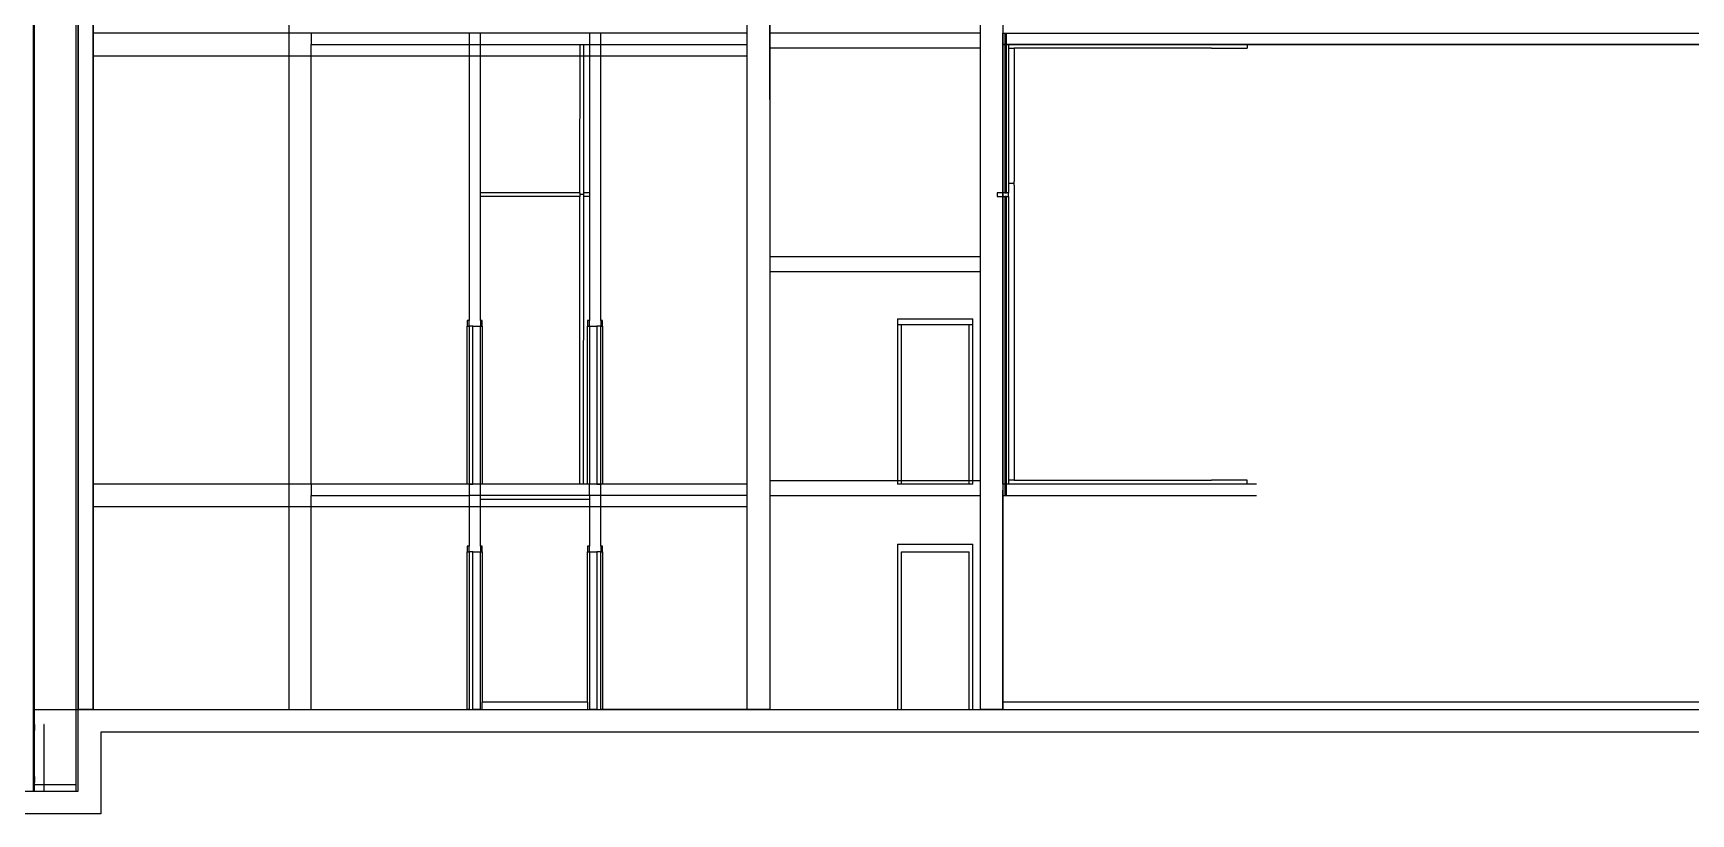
# Model space of a CAD drawing. Header units: millimetres. Extents: x 90964 to 877642, y 656808 to 1438307.
# Drawn here: x 833489 to 855538, y 1179638 to 1190027 of the extents above; entities that cross this region are included whole.
import ezdxf

# ---------------------------------------------------------------- set-up
doc = ezdxf.new("R2010")
doc.units = ezdxf.units.MM
doc.header["$LTSCALE"] = 300
doc.layers.add('ProfileEdges', color=7, linetype='Continuous')
doc.layers.add('SectionCutEdges', color=7, linetype='Continuous')

msp = doc.modelspace()

# ---------------------------------------------------------------- linework, layer by layer
at = {"color": 251}
for p, q in [((834062.1, 1179938.3), (834062.1, 1259469)), ((833494, 1181026.5), (833494, 1258215.2)), ((833505.6, 1181026.5), (833505.6, 1258215.2)), ((840762.6, 1187903.4), (840763.2, 1189876.5)), ((840812.6, 1187903.3), (840813.2, 1189876.5)), ((846463.1, 1189876.5), (846463.1, 1189826.5)), ((846463.1, 1189826.5), (846538.1, 1189826.5)), ((846463.1, 1189826.5), (846463.1, 1188026.5)), ((846538.1, 1189826.5), (846538.1, 1188051.5)), ((849162.5, 1189826.5), (846538.1, 1189826.5)), ((849162.5, 1189826.5), (849387.5, 1189826.5)), ((849387.5, 1189826.5), (849562.5, 1189826.5)), ((849562.5, 1189826.5), (849637.5, 1189826.5)), ((849637.5, 1189876.5), (849637.5, 1189826.5)), ((846538.1, 1188026.5), (846463.1, 1188026.5)), ((846463.1, 1188026.5), (846463.1, 1187901.5)), ((846538.1, 1188026.5), (846538.1, 1188051.5)), ((846538.1, 1188001.5), (846538.1, 1188026.5)), ((846538.1, 1188001.5), (846538.1, 1184076.5)), ((840762.6, 1187903.4), (839438.1, 1187903.8)), ((840762.6, 1187853.4), (839438.1, 1187853.8)), ((840761.3, 1184026.5), (840762.6, 1187853.4)), ((840762.6, 1187903.4), (840762.6, 1187878.4)), ((840812.6, 1187878.3), (840762.6, 1187878.4)), ((840762.6, 1187878.4), (840762.6, 1187853.4)), ((840811.3, 1184026.5), (840812.6, 1187853.3)), ((840888.1, 1187903.3), (840812.6, 1187903.3)), ((840812.6, 1187878.3), (840812.6, 1187903.3)), ((840812.6, 1187853.3), (840812.6, 1187878.3)), ((840888.1, 1187853.3), (840812.6, 1187853.3)), ((846463.1, 1187851.5), (846463.1, 1184076.5)), ((844988.1, 1186226.5), (844988.1, 1186144.2)), ((844988.1, 1186226.5), (845988.1, 1186226.5)), ((845988.1, 1186144.2), (845988.1, 1186226.5)), ((839263.1, 1184026.5), (839263.1, 1186126.5)), ((839438.1, 1184026.5), (839438.1, 1186126.5)), ((839463.1, 1186126.5), (839463.1, 1184026.5)), ((840863.1, 1184026.5), (840863.1, 1186126.5)), ((840888.1, 1186126.5), (840888.1, 1184026.5)), ((841063.1, 1186126.5), (841063.1, 1184026.5)), ((844988.1, 1186144.2), (844988.1, 1184026.5)), ((845038.1, 1184026.5), (845038.1, 1186144.2)), ((845938.1, 1184026.5), (845938.1, 1186144.2)), ((845988.1, 1184026.5), (845988.1, 1186144.2)), ((845038.1, 1184026.5), (844988.1, 1184026.5)), ((845938.1, 1184026.5), (845038.1, 1184026.5)), ((845988.1, 1184026.5), (845938.1, 1184026.5)), ((846538.1, 1184076.5), (846463.1, 1184076.5)), ((846463.1, 1184076.5), (846463.1, 1184026.5)), ((846538.1, 1184076.5), (849162.5, 1184076.5)), ((849387.5, 1184076.5), (849162.5, 1184076.5)), ((849562.5, 1184076.5), (849387.5, 1184076.5)), ((849637.5, 1184076.5), (849562.5, 1184076.5)), ((849637.5, 1184026.5), (849637.5, 1184076.5)), ((839438.1, 1183826.5), (840888.1, 1183826.5)), ((844988.1, 1183226.5), (844988.1, 1181026.5)), ((844988.1, 1183226.5), (845988.1, 1183226.5)), ((845988.1, 1181026.5), (845988.1, 1183226.5)), ((839263.1, 1181026.5), (839263.1, 1183126.5)), ((839438.1, 1181026.5), (839438.1, 1183126.5)), ((839463.1, 1183126.5), (839463.1, 1181126.5)), ((840863.1, 1181126.5), (840863.1, 1183126.5)), ((840888.1, 1183126.5), (840888.1, 1181026.5)), ((841063.1, 1183126.5), (841063.1, 1181026.5)), ((845038.1, 1181026.5), (845038.1, 1183126.5)), ((845038.1, 1183126.5), (845938.1, 1183126.5)), ((845938.1, 1181026.5), (845938.1, 1183126.5)), ((833494, 1179938.3), (833494, 1181026.5)), ((833494, 1181026.5), (833505.6, 1181026.5)), ((833505.6, 1180829.5), (833505.6, 1181026.5)), ((833505.6, 1181026.5), (834088.1, 1181026.5)), ((834288.1, 1181026.5), (836888.1, 1181026.5)), ((837188.1, 1181026.5), (839263.1, 1181026.5)), ((839288.1, 1181026.5), (839263.1, 1181026.5)), ((839438.1, 1181026.5), (839338.1, 1181026.5)), ((839438.1, 1181026.5), (839463.1, 1181026.5)), ((840863.1, 1181126.5), (839463.1, 1181126.5)), ((839463.1, 1181026.5), (839463.1, 1181126.5)), ((839463.1, 1181026.5), (840863.1, 1181026.5)), ((840863.1, 1181126.5), (840863.1, 1181026.5)), ((840863.1, 1181026.5), (840888.1, 1181026.5)), ((840988.1, 1181026.5), (840888.1, 1181026.5)), ((841063.1, 1181026.5), (841038.1, 1181026.5)), ((842988.1, 1181026.5), (841063.1, 1181026.5)), ((843288.1, 1181026.5), (844988.1, 1181026.5)), ((844988.1, 1181026.5), (845038.1, 1181026.5)), ((845038.1, 1181026.5), (845938.1, 1181026.5)), ((845938.1, 1181026.5), (845988.1, 1181026.5)), ((845988.1, 1181026.5), (846088.1, 1181026.5)), ((873642.2, 1181126.5), (846388.1, 1181126.5)), ((846388.1, 1181026.5), (873642.2, 1181026.5)), ((833494.1, 1180829.5), (833498.1, 1180829.5)), ((833494.1, 1180749.5), (833494.1, 1180829.5)), ((833494.1, 1180749.5), (833498.1, 1180749.5)), ((833498.1, 1180749.5), (833498.1, 1180829.5)), ((833501.6, 1180829.5), (833498.1, 1180829.5)), ((833501.6, 1180749.5), (833498.1, 1180749.5)), ((833501.6, 1180829.5), (833505.6, 1180829.5)), ((833501.6, 1180829.5), (833501.6, 1180749.5)), ((833505.6, 1180749.5), (833501.6, 1180749.5)), ((833505.6, 1180137), (833505.6, 1180749.5)), ((833632.1, 1180829.5), (833633.6, 1180829.5)), ((833632.1, 1180829.5), (833632.1, 1179938.3)), ((833494.1, 1180137), (833498.1, 1180137)), ((833494.1, 1180057), (833494.1, 1180137)), ((833494.1, 1180057), (833498.1, 1180057)), ((833498.1, 1180057), (833498.1, 1180137)), ((833501.6, 1180137), (833498.1, 1180137)), ((833501.6, 1180057), (833498.1, 1180057)), ((833501.6, 1180137), (833505.6, 1180137)), ((833501.6, 1180137), (833501.6, 1180057)), ((833505.6, 1180057), (833501.6, 1180057)), ((833505.6, 1179938.3), (833505.6, 1180057)), ((833494, 1179938.3), (833484.8, 1179938.3)), ((833632.1, 1180026.5), (833494, 1180026.5)), ((833505.6, 1179938.3), (833494, 1179938.3)), ((833633.6, 1179938.3), (833632.1, 1179938.3)), ((834062.1, 1180026.5), (833635.1, 1180026.5))]:
    msp.add_line(p, q, dxfattribs=at)
at = {"layer": 'ProfileEdges'}
for points in [[(846088.1, 1265726.5), (846388.1, 1265726.5), (846388.1, 1181026.5), (846088.1, 1181026.5)], [(842988.1, 1261726.5), (843288.1, 1261726.5), (843288.1, 1181026.5), (842988.1, 1181026.5)], [(834088.1, 1259226.5), (834288.1, 1259226.5), (834288.1, 1181026.5), (834088.1, 1181026.5)], [(842988.1, 1190026.6), (834288.1, 1190026.5), (834288.1, 1189726.5), (842988.1, 1189726.6)], [(846088.1, 1190026.5), (843288.1, 1190026.5), (843288.1, 1189831.5), (846088.1, 1189831.5)], [(846388.1, 1190026.5), (876842.1, 1190026.5), (876842.1, 1189876.5), (846388.1, 1189876.5)], [(846088.1, 1187049), (843288.1, 1187049), (843288.1, 1186854), (846088.1, 1186854)], [(842988.1, 1184026.6), (834288.1, 1184026.5), (834288.1, 1183726.5), (842988.1, 1183726.6)], [(846088.1, 1184071.5), (843288.1, 1184071.5), (843288.1, 1183876.5), (846088.1, 1183876.5)]]:
    msp.add_lwpolyline(points, close=True, dxfattribs=at)
msp.add_lwpolyline([(831827.1, 1179938.3), (834088.1, 1179938.3), (834088.1, 1181026.5), (876742.2, 1181026.5), (876742.2, 1183876.5), (877041.7, 1183876.5, -0.4142136), (877042.2, 1183876), (877042.2, 1180726.5), (834388.1, 1180726.5), (834388.1, 1179638.3), (831527.1, 1179638.3)], format="xyb", dxfattribs=at)
at = {"layer": 'SectionCutEdges', "color": 251}
for p, q in [((834088.1, 1259226.5), (834088.1, 1181026.5)), ((834288.1, 1181026.5), (834288.1, 1205726.5)), ((836888.1, 1205726.5), (836888.1, 1181026.5)), ((843288.1, 1189141.8), (843288.1, 1191844.2)), ((846088.1, 1189141.8), (846088.1, 1191844.2)), ((837188.1, 1190026.5), (837188.1, 1189876.5)), ((839288.1, 1190026.5), (839288.1, 1189876.5)), ((839438.1, 1189876.5), (839438.1, 1190026.5)), ((840888.1, 1190026.5), (840888.1, 1189876.5)), ((841038.1, 1189876.5), (841038.1, 1190026.5)), ((842988.1, 1189876.5), (842988.1, 1190026.5)), ((846388.1, 1190026.5), (846388.1, 1189876.5)), ((846412.6, 1190026.5), (846412.6, 1189876.5)), ((846437.6, 1189876.5), (846437.6, 1190026.5)), ((837188.1, 1184026.5), (837188.1, 1189876.5)), ((837188.1, 1189876.5), (839288.1, 1189876.5)), ((839288.1, 1189876.5), (839288.1, 1186201.5)), ((839288.1, 1189876.5), (839438.1, 1189876.5)), ((839438.1, 1189876.5), (839788.1, 1189876.5)), ((839438.1, 1187903.8), (839438.1, 1189876.5)), ((839788.1, 1189876.5), (839938.1, 1189876.5)), ((839938.1, 1189876.5), (840763.2, 1189876.5)), ((840763.2, 1189876.5), (840813.2, 1189876.5)), ((840813.2, 1189876.5), (840888.1, 1189876.5)), ((840888.1, 1189876.5), (840888.1, 1187903.3)), ((840888.1, 1189876.5), (841038.1, 1189876.5)), ((841038.1, 1186201.5), (841038.1, 1189876.5)), ((841038.1, 1189876.5), (842988.1, 1189876.5)), ((842988.1, 1184026.5), (842988.1, 1189876.5)), ((846388.1, 1189876.5), (846412.6, 1189876.5)), ((846388.1, 1187901.5), (846388.1, 1189876.5)), ((846412.6, 1189876.5), (846412.6, 1187901.5)), ((846412.6, 1189876.5), (846437.6, 1189876.5)), ((846437.6, 1187901.5), (846437.6, 1189876.5)), ((846437.6, 1189876.5), (846463.1, 1189876.5)), ((846463.1, 1189876.5), (849637.5, 1189876.5)), ((849637.5, 1189876.5), (849762.5, 1189876.5)), ((849762.5, 1189876.5), (877642.2, 1189876.5)), ((839438.1, 1187853.8), (839438.1, 1187903.8)), ((839438.1, 1186201.5), (839438.1, 1187853.8)), ((840888.1, 1187903.3), (840888.1, 1187853.3)), ((840888.1, 1187853.3), (840888.1, 1186201.5)), ((843288.1, 1187961.8), (843288.1, 1186144.2)), ((846313.1, 1187901.5), (846313.1, 1187851.5)), ((846388.1, 1187901.5), (846313.1, 1187901.5)), ((846313.1, 1187851.5), (846388.1, 1187851.5)), ((846412.6, 1187901.5), (846388.1, 1187901.5)), ((846388.1, 1187851.5), (846388.1, 1187901.5)), ((846388.1, 1184026.5), (846388.1, 1187851.5)), ((846388.1, 1187851.5), (846412.6, 1187851.5)), ((846412.6, 1187901.5), (846437.6, 1187901.5)), ((846412.6, 1187851.5), (846412.6, 1184026.5)), ((846437.6, 1187851.5), (846412.6, 1187851.5)), ((846463.1, 1187901.5), (846437.6, 1187901.5)), ((846437.6, 1184026.5), (846437.6, 1187851.5)), ((846437.6, 1187851.5), (846463.1, 1187851.5)), ((846463.1, 1187851.5), (846463.1, 1187901.5)), ((846088.1, 1186144.2), (846088.1, 1187662.1)), ((839288.1, 1186201.5), (839263.1, 1186201.5)), ((839263.1, 1186201.5), (839263.1, 1186126.5)), ((839263.1, 1186126.5), (839288.1, 1186126.5)), ((839288.1, 1186126.5), (839288.1, 1186201.5)), ((839288.1, 1186126.5), (839288.1, 1184026.5)), ((839338.1, 1186126.5), (839288.1, 1186126.5)), ((839338.1, 1184026.5), (839338.1, 1186126.5)), ((839338.1, 1186126.5), (839438.1, 1186126.5)), ((839463.1, 1186201.5), (839438.1, 1186201.5)), ((839438.1, 1186201.5), (839438.1, 1186126.5)), ((839438.1, 1186126.5), (839463.1, 1186126.5)), ((839463.1, 1186126.5), (839463.1, 1186201.5)), ((840888.1, 1186201.5), (840863.1, 1186201.5)), ((840863.1, 1186201.5), (840863.1, 1186126.5)), ((840863.1, 1186126.5), (840888.1, 1186126.5)), ((840888.1, 1186126.5), (840888.1, 1186201.5)), ((840888.1, 1186126.5), (840988.1, 1186126.5)), ((840988.1, 1186126.5), (840988.1, 1184026.5)), ((841038.1, 1186126.5), (840988.1, 1186126.5)), ((841063.1, 1186201.5), (841038.1, 1186201.5)), ((841038.1, 1186201.5), (841038.1, 1186126.5)), ((841038.1, 1184026.5), (841038.1, 1186126.5)), ((841038.1, 1186126.5), (841063.1, 1186126.5)), ((841063.1, 1186126.5), (841063.1, 1186201.5)), ((843288.1, 1186144.2), (843288.1, 1185844.2)), ((845988.1, 1186144.2), (844988.1, 1186144.2)), ((846088.1, 1185844.2), (846088.1, 1186144.2)), ((843288.1, 1185844.2), (843288.1, 1181026.5)), ((846088.1, 1181026.5), (846088.1, 1185844.2)), ((837188.1, 1184026.5), (837188.1, 1183876.5)), ((839263.1, 1184026.5), (837188.1, 1184026.5)), ((839288.1, 1184026.5), (839263.1, 1184026.5)), ((839288.1, 1184026.5), (839338.1, 1184026.5)), ((839288.1, 1184026.5), (839288.1, 1183876.5)), ((839438.1, 1184026.5), (839338.1, 1184026.5)), ((839438.1, 1183876.5), (839438.1, 1184026.5)), ((839463.1, 1184026.5), (839438.1, 1184026.5)), ((839788.1, 1184026.5), (839463.1, 1184026.5)), ((839938.1, 1184026.5), (839788.1, 1184026.5)), ((840761.3, 1184026.5), (839938.1, 1184026.5)), ((840811.3, 1184026.5), (840761.3, 1184026.5)), ((840863.1, 1184026.5), (840811.3, 1184026.5)), ((840888.1, 1184026.5), (840863.1, 1184026.5)), ((840988.1, 1184026.5), (840888.1, 1184026.5)), ((840888.1, 1183876.5), (840888.1, 1184026.5)), ((840988.1, 1184026.5), (841038.1, 1184026.5)), ((841063.1, 1184026.5), (841038.1, 1184026.5)), ((841038.1, 1183876.5), (841038.1, 1184026.5)), ((842988.1, 1184026.5), (841063.1, 1184026.5)), ((842988.1, 1183876.5), (842988.1, 1184026.5)), ((846412.6, 1184026.5), (846388.1, 1184026.5)), ((846388.1, 1184026.5), (846388.1, 1183876.5)), ((846412.6, 1184026.5), (846412.6, 1183876.5)), ((846437.6, 1184026.5), (846412.6, 1184026.5)), ((846437.6, 1183876.5), (846437.6, 1184026.5)), ((846463.1, 1184026.5), (846437.6, 1184026.5)), ((849637.5, 1184026.5), (846463.1, 1184026.5)), ((849762.5, 1184026.5), (849637.5, 1184026.5)), ((837188.1, 1181026.5), (837188.1, 1183876.5)), ((837188.1, 1183876.5), (839288.1, 1183876.5)), ((839438.1, 1183876.5), (839288.1, 1183876.5)), ((839288.1, 1183876.5), (839288.1, 1183201.5)), ((839438.1, 1183826.5), (839438.1, 1183876.5)), ((840888.1, 1183876.5), (839438.1, 1183876.5)), ((839438.1, 1183201.5), (839438.1, 1183826.5)), ((841038.1, 1183876.5), (840888.1, 1183876.5)), ((840888.1, 1183876.5), (840888.1, 1183826.5)), ((840888.1, 1183826.5), (840888.1, 1183201.5)), ((841038.1, 1183201.5), (841038.1, 1183876.5)), ((842988.1, 1183876.5), (841038.1, 1183876.5)), ((842988.1, 1181026.5), (842988.1, 1183876.5)), ((846388.1, 1181126.5), (846388.1, 1183945.6)), ((846388.1, 1183876.5), (849762.5, 1183876.5)), ((839288.1, 1183201.5), (839263.1, 1183201.5)), ((839263.1, 1183201.5), (839263.1, 1183126.5)), ((839288.1, 1183126.5), (839288.1, 1183201.5)), ((839463.1, 1183201.5), (839438.1, 1183201.5)), ((839438.1, 1183201.5), (839438.1, 1183126.5)), ((839463.1, 1183126.5), (839463.1, 1183201.5)), ((840888.1, 1183201.5), (840863.1, 1183201.5)), ((840863.1, 1183201.5), (840863.1, 1183126.5)), ((840888.1, 1183126.5), (840888.1, 1183201.5)), ((841063.1, 1183201.5), (841038.1, 1183201.5)), ((841038.1, 1183201.5), (841038.1, 1183126.5)), ((841063.1, 1183126.5), (841063.1, 1183201.5)), ((839263.1, 1183126.5), (839288.1, 1183126.5)), ((839288.1, 1183126.5), (839288.1, 1181026.5)), ((839338.1, 1183126.5), (839288.1, 1183126.5)), ((839338.1, 1181026.5), (839338.1, 1183126.5)), ((839338.1, 1183126.5), (839438.1, 1183126.5)), ((839438.1, 1183126.5), (839463.1, 1183126.5)), ((840863.1, 1183126.5), (840888.1, 1183126.5)), ((840888.1, 1183126.5), (840988.1, 1183126.5)), ((840988.1, 1183126.5), (840988.1, 1181026.5)), ((841038.1, 1183126.5), (840988.1, 1183126.5)), ((841038.1, 1181026.5), (841038.1, 1183126.5)), ((841038.1, 1183126.5), (841063.1, 1183126.5)), ((834088.1, 1181026.5), (834288.1, 1181026.5)), ((836888.1, 1181026.5), (837188.1, 1181026.5)), ((839288.1, 1181026.5), (839338.1, 1181026.5)), ((840988.1, 1181026.5), (841038.1, 1181026.5)), ((842988.1, 1181026.5), (843288.1, 1181026.5)), ((846388.1, 1181026.5), (846088.1, 1181026.5)), ((846388.1, 1181026.5), (846388.1, 1181126.5)), ((833508.6, 1180829.5), (833505.6, 1180829.5)), ((833505.6, 1180829.5), (833505.6, 1180749.5)), ((833505.6, 1180749.5), (833508.6, 1180749.5)), ((833508.6, 1180749.5), (833508.6, 1180829.5)), ((833635.1, 1180829.5), (833633.6, 1180829.5)), ((833633.6, 1180829.5), (833633.6, 1179938.3)), ((833635.1, 1179938.3), (833635.1, 1180829.5)), ((833508.6, 1180137), (833505.6, 1180137)), ((833505.6, 1180137), (833505.6, 1180057)), ((833505.6, 1180057), (833508.6, 1180057)), ((833508.6, 1180057), (833508.6, 1180137)), ((833633.6, 1179938.3), (833635.1, 1179938.3))]:
    msp.add_line(p, q, dxfattribs=at)

doc.saveas('drawing.dxf')
